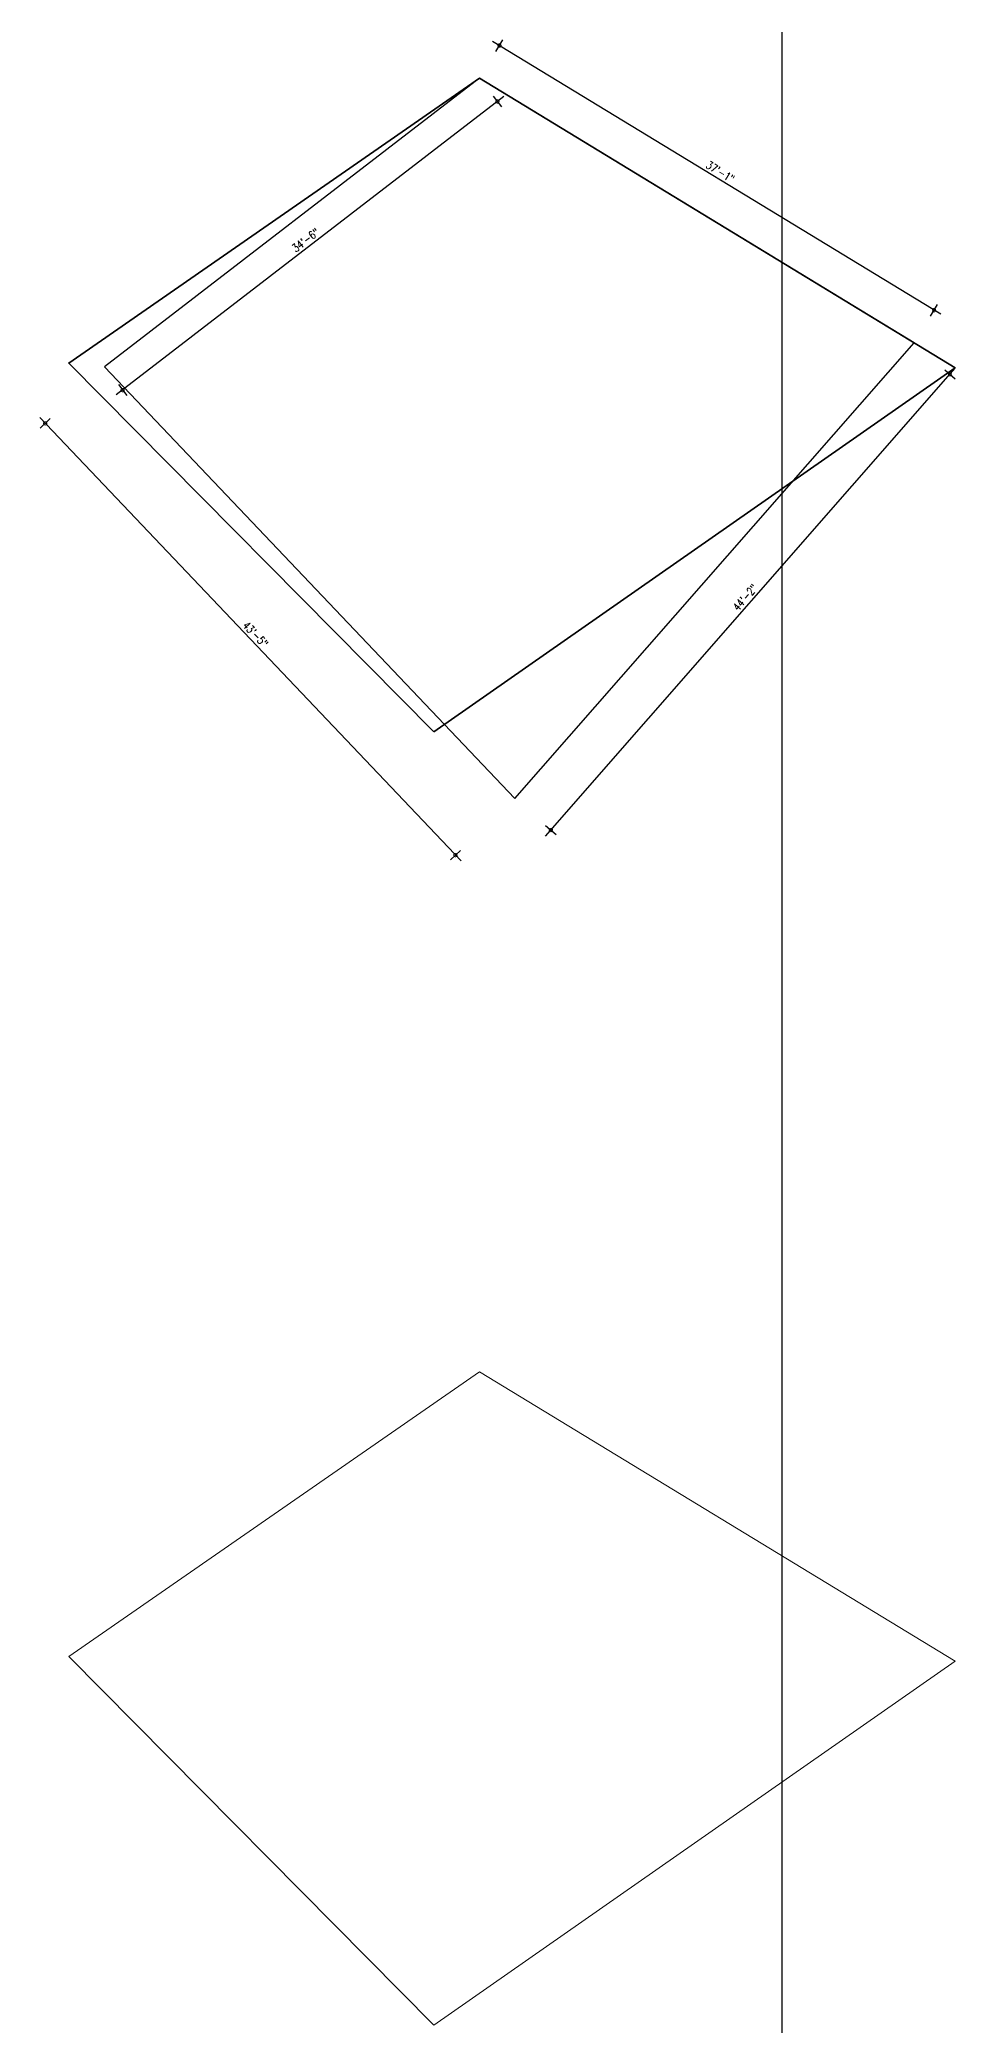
# Model space of a CAD drawing. Header units: inches. Extents: x 352731 to 371558, y -52658 to -39161.
# Drawn here: x 361415 to 362216, y -47036 to -45299 of the extents above; entities that cross this region are included whole.
import ezdxf

# ---------------------------------------------------------------- set-up
doc = ezdxf.new("R2010")
doc.units = ezdxf.units.IN
doc.header["$LTSCALE"] = 2
doc.header["$MEASUREMENT"] = 0
doc.header["$PDMODE"] = 34
doc.layers.get('0').update_dxf_attribs({"linetype": 'CONTINUOUS'})
doc.layers.get('DEFPOINTS').update_dxf_attribs({"color": 141, "linetype": 'CONTINUOUS'})
doc.layers.add('DIM_LINE', color=173, linetype='CONTINUOUS', lineweight=20)
doc.layers.add('door', color=20, linetype='CONTINUOUS', lineweight=35)
doc.styles.add('ROMANS', font='Romans.shx', dxfattribs={"width": 0.8})
doc.dimstyles.new('8 SCALE', dxfattribs={"dimscale": 0, "dimtxt": 7, "dimasz": 6, "dimexe": 6, "dimexo": 2, "dimgap": 2, "dimtad": 1, "dimdec": 0, "dimzin": 0, "dimdsep": 46, "dimlunit": 4, "dimtxsty": 'ROMANS', "dimblk": 'DOTSMALL', "dimcen": 0, "dimdle": 7, "dimclrd": 8, "dimclre": 8, "dimclrt": 3, "dimadec": 0, "dimazin": 0, "dimtfac": 1, "dimtdec": 0, "dimtofl": 0, "dimtmove": 2, "dimatfit": 3, "dimfxl": 6, "dimfxlon": 1, "dimtolj": 1, "dimtzin": 0, "dimarcsym": 0})

# ---------------------------------------------------------------- blocks, each defined once
blk = doc.blocks.new('_DOTSMALL')
at = {"color": 0, "linetype": 'ByBlock', "const_width": 0.5}
blk.add_lwpolyline([(-0.0625, 0, 1), (0.0625, 0, 1)], format="xyb", close=True, dxfattribs=at)
blk = doc.blocks.new('*D446')
at = {"color": 8, "lineweight": -2, "ltscale": 0.5, "transparency": 16777216}
for p, q in [((362202.8, -45539), (361810.8, -45300.3)), ((361813.7, -45309.1), (361819.9, -45298.8)), ((362193.7, -45540.5), (362200, -45530.3))]:
    blk.add_line(p, q, dxfattribs=at)
at = {"layer": 'DEFPOINTS', "color": 0, "ltscale": 0.5, "transparency": 16777216}
for p in [(361816.8, -45303.9), (361799.4, -45332.5), (362179.5, -45564)]:
    blk.add_point(p, dxfattribs=at)
at = {"color": 8, "lineweight": -2, "ltscale": 0.5, "transparency": 16777216, "xscale": 6, "yscale": 6, "zscale": 6}
for p, rotation in [((361816.8, -45303.9), 148.6603279711195), ((362196.9, -45535.4), 328.6603279711195)]:
    blk.add_blockref('_DOTSMALL', p, dxfattribs=dict(at, rotation=rotation))
at = {"color": 3, "ltscale": 0.5, "transparency": 16777216, "insert": (362010, -45414.4), "char_height": 7, "attachment_point": 5, "rotation": 328.6603, "style": 'ROMANS'}
blk.add_mtext('\\A1;37\'-1"', dxfattribs=at)
blk = doc.blocks.new('*D457')
at = {"color": 8, "lineweight": -2, "ltscale": 0.5, "transparency": 16777216}
for p, q in [((361857.1, -45995.4), (362215.5, -45586.2)), ((362206.4, -45587.5), (362215.4, -45595.4)), ((361857.2, -45986.2), (361866.3, -45994.1))]:
    blk.add_line(p, q, dxfattribs=at)
at = {"layer": 'DEFPOINTS', "color": 0, "ltscale": 0.5, "transparency": 16777216}
for p in [(362179.5, -45564), (362210.9, -45591.5), (361830.3, -45962.6)]:
    blk.add_point(p, dxfattribs=at)
at = {"color": 8, "lineweight": -2, "ltscale": 0.5, "transparency": 16777216, "xscale": 6, "yscale": 6, "zscale": 6}
for p, rotation in [((362210.9, -45591.5), 48.78912819965937), ((361861.8, -45990.1), 228.7891281996594)]:
    blk.add_blockref('_DOTSMALL', p, dxfattribs=dict(at, rotation=rotation))
at = {"color": 3, "ltscale": 0.5, "transparency": 16777216, "insert": (362031.7, -45786.7), "char_height": 7, "attachment_point": 5, "rotation": 48.7891, "style": 'ROMANS'}
blk.add_mtext('\\A1;44\'-2"', dxfattribs=at)
blk = doc.blocks.new('*D458')
at = {"color": 8, "lineweight": -2, "ltscale": 0.5, "transparency": 16777216}
for p, q in [((361414.7, -45629.3), (361783.2, -46017.1)), ((361423.9, -45630.2), (361415.2, -45638.5)), ((361782.7, -46007.9), (361774, -46016.1))]:
    blk.add_line(p, q, dxfattribs=at)
at = {"layer": 'DEFPOINTS', "color": 0, "ltscale": 0.5, "transparency": 16777216}
for p in [(361471.5, -45584.9), (361830.3, -45962.6), (361778.3, -46012)]:
    blk.add_point(p, dxfattribs=at)
at = {"color": 8, "lineweight": -2, "ltscale": 0.5, "transparency": 16777216, "xscale": 6, "yscale": 6, "zscale": 6}
for p, rotation in [((361419.5, -45634.4), 133.5347173978461), ((361778.3, -46012), 313.5347173978461)]:
    blk.add_blockref('_DOTSMALL', p, dxfattribs=dict(at, rotation=rotation))
at = {"color": 3, "ltscale": 0.5, "transparency": 16777216, "insert": (361603.4, -45818.9), "char_height": 7, "attachment_point": 5, "rotation": 313.5347, "style": 'ROMANS'}
blk.add_mtext('\\A1;43\'-5"', dxfattribs=at)
blk = doc.blocks.new('*D463')
at = {"color": 8, "lineweight": -2, "ltscale": 0.5, "transparency": 16777216}
for p, q in [((361820.6, -45348.5), (361481.6, -45609.5)), ((361811.4, -45348.1), (361818.7, -45357.6)), ((361483.5, -45600.5), (361490.8, -45610))]:
    blk.add_line(p, q, dxfattribs=at)
at = {"layer": 'DEFPOINTS', "color": 0, "ltscale": 0.5, "transparency": 16777216}
for p in [(361799.4, -45332.5), (361471.5, -45584.9), (361487.2, -45605.3)]:
    blk.add_point(p, dxfattribs=at)
at = {"color": 8, "lineweight": -2, "ltscale": 0.5, "transparency": 16777216, "xscale": 6, "yscale": 6, "zscale": 6}
for p, rotation in [((361815, -45352.8), 37.59383060444338), ((361487.2, -45605.3), 217.5938306044434)]:
    blk.add_blockref('_DOTSMALL', p, dxfattribs=dict(at, rotation=rotation))
at = {"color": 3, "ltscale": 0.5, "transparency": 16777216, "insert": (361647.3, -45474.1), "char_height": 7, "attachment_point": 5, "rotation": 37.5938, "style": 'ROMANS'}
blk.add_mtext('\\A1;34\'-6"', dxfattribs=at)

msp = doc.modelspace()

# ---------------------------------------------------------------- linework, layer by layer
at = {"ltscale": 0.5}
msp.add_xline((362064.1, -49841.2), (0, 1), dxfattribs=at)
msp.add_lwpolyline([(361799.4, -45332.5), (361471.5, -45584.9), (361830.3, -45962.6), (362179.5, -45564)], close=True, dxfattribs=at)
at = {"layer": 'DIM_LINE'}
msp.add_lwpolyline([(361759.3, -47035.5), (361440.1, -46713), (361799.4, -46463.9), (362215.3, -46717.1)], close=True, dxfattribs=at)
at = {"layer": 'door', "color": 3, "ltscale": 0.5}
msp.add_lwpolyline([(361759.3, -45904.2), (361440.1, -45581.6), (361799.4, -45332.5), (362215.3, -45585.7)], close=True, dxfattribs=at)

# ---------------------------------------------------------------- dimensions: what is measured, and where the dimension line sits
at = {"ltscale": 0.5}
for p1, p2, distance, picture, middle in [((362179.5, -45564), (361799.4, -45332.5), -33.4, '*D446', (362010, -45414.4)), ((361799.4, -45332.5), (361471.5, -45584.9), 25.6, '*D463', (361647.3, -45474.1)), ((361830.3, -45962.6), (362179.5, -45564), -41.8, '*D457', (362031.7, -45786.7)), ((361471.5, -45584.9), (361830.3, -45962.6), -71.7, '*D458', (361603.4, -45818.9))]:
    dim = msp.add_aligned_dim(p1=p1, p2=p2, distance=distance, dimstyle='8 SCALE', override={"dimscale": 1}, dxfattribs=at)
    dim.commit()
    dim.dimension.update_dxf_attribs({"geometry": picture, "text_midpoint": middle})

doc.saveas('drawing.dxf')
